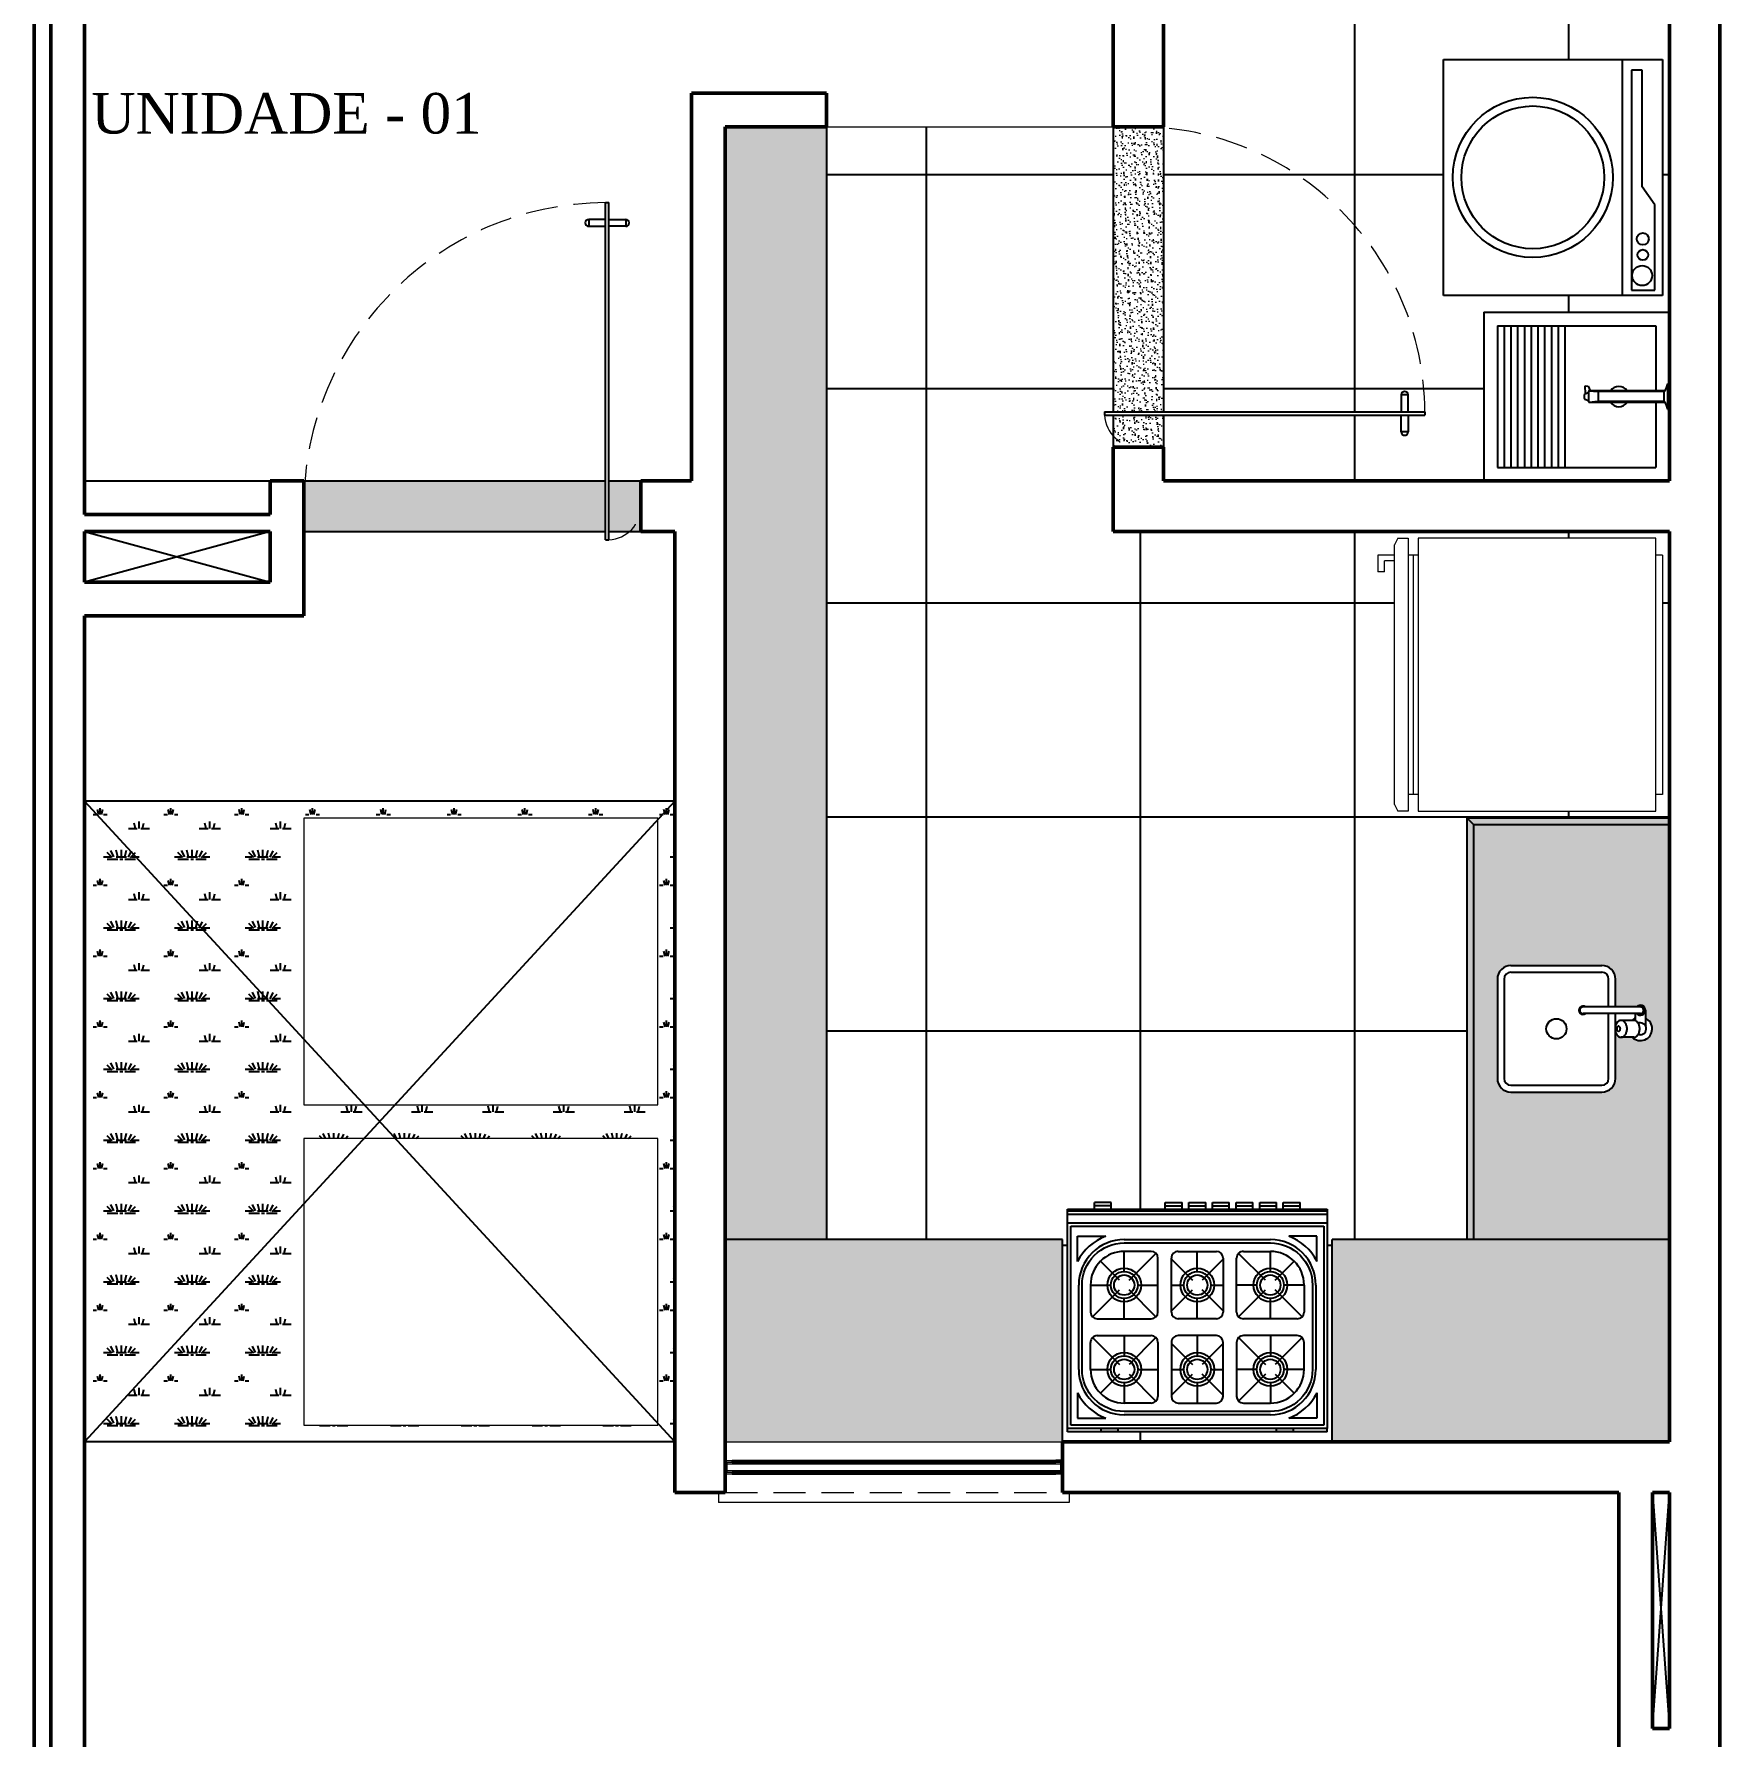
# Model space of a CAD drawing. Header units: millimetres. Extents: x 81693 to 98868, y 6565 to 11437.
# Drawn here: x 95142.7 to 95476.1, y 9619.7 to 9956.4 of the extents above; entities that cross this region are included whole.
import ezdxf

# ---------------------------------------------------------------- set-up
doc = ezdxf.new("R2010")
doc.units = ezdxf.units.MM
doc.linetypes.add('HIDDEN', pattern=[9.525, 6.35, -3.175])
for name, color, linetype in [('ACESSORIOS', 2, 'Continuous'), ('COZ', 3, 'Continuous'), ('COZINHA', 2, 'Continuous'), ('Fachada', 3, 'Continuous'), ('Grama', 84, 'Continuous'), ('Hachuria - Moveis', 1, 'Continuous'), ('PAREDES', 5, 'Continuous'), ('Piso', 55, 'Continuous'), ('PN010', 1, 'Continuous'), ('Portas-Cotas', 2, 'Continuous')]:
    doc.layers.add(name, color=color, linetype=linetype)
for name, color, linetype, lineweight in [('Hachura', 1, 'Continuous', 9), ('Nível Fachada', 7, 'Continuous', 70), ('Parede Baixa', 5, 'Continuous', 50), ('Pilares Sub-solo', 7, 'Continuous', 70), ('Pisos Externos', 15, 'Continuous', 9), ('Portas - Janelas', 2, 'Continuous', 20), ('Projeção Janela', 15, 'HIDDEN', 9), ('Projeção Portas', 55, 'HIDDEN', 5), ('Projeção Viga', 1, 'HIDDEN', 9)]:
    doc.layers.add(name, color=color, linetype=linetype, lineweight=lineweight)
doc.styles.add('Valéria', font='romantic.ttf', dxfattribs={"height": 10})
pattern_1 = [(172.5, (41725.1694, 5949.2691), (-1.115844964, -1.191271162), [0, -1.286933333, 0, -1.439333333, 0, -1.375833333]), (142.5, (41725.1694, 5949.2691), (-2.749109504, -0.63003643), [0, -0.694266667, 0, -1.159933333, 0, -0.4445]), (102.5, (41725.9058, 5948.5327), (-1.867774373, 1.86099942), [0, -0.423333333, 0, -1.524, 0, -1.989666667]), (92.5, (41725.9058, 5948.5327), (-2.32516927, 1.27427036), [0, -0.211666667, 0, -0.999066667, 0, -1.143])]
pattern_2 = [(90, (41725.17, 5949.27), (-42.333333, 2e-14), []), (180, (41725.17, 5949.27), (-2e-14, -42.333333), [])]

# ---------------------------------------------------------------- blocks, each defined once
blk = doc.blocks.new('6-PL')
at = {"layer": 'COZINHA'}
h = blk.add_hatch(color=1, dxfattribs=at)
h.dxf.hatch_style = 1
h.paths.add_polyline_path([(-69, -3), (-69, -4), (-64, -4), (-64, -3)])
h.paths.add_polyline_path([(-17, -3), (-17, -4), (-12, -4), (-12, -3)])
at = {"layer": 'COZINHA', "color": 15}
for p, q in [((-79, -3), (-69, -3)), ((-79, -3), (-79, -4)), ((-64, -3), (-17, -3)), ((-12, -3), (-2, -3)), ((-2, -3), (-2, -4)), ((-76, -7), (-67.64, -7)), ((-76, -14.51), (-76, -7)), ((-5, -7), (-13.36, -7)), ((-5, -14.51), (-5, -7)), ((-76, -53.49), (-76, -61)), ((-5, -53.49), (-5, -61)), ((-76, -61), (-67.64, -61)), ((-5, -61), (-13.36, -61)), ((-2, -67.5), (-79, -67.5)), ((-2, -68.5), (-79, -68.5))]:
    blk.add_line(p, q, dxfattribs=at)
at = {"layer": 'COZINHA', "color": 1}
for p, q in [((-79, -4), (-2, -4)), ((-78, -5), (-3, -5)), ((-78, -64), (-78, -5)), ((-69, -3), (-64, -3)), ((-69, -3), (-69, -4)), ((-64, -3), (-64, -4)), ((-17, -3), (-12, -3)), ((-17, -3), (-17, -4)), ((-12, -3), (-12, -4)), ((-3, -5), (-3, -64)), ((-62.17, -8), (-18.83, -8)), ((-63.58, -20.09), (-69.24, -14.43)), ((-62.17, -17.5), (-62.17, -11.5)), ((-54.17, -11.5), (-62.17, -11.5)), ((-60.75, -20.09), (-52.75, -12.09)), ((-52.17, -29.5), (-52.17, -13.5)), ((-48.17, -13.5), (-48.17, -29.5)), ((-48.17, -13.83), (-41.91, -20.09)), ((-34.83, -11.5), (-46.17, -11.5)), ((-40.5, -17.5), (-40.5, -11.5)), ((-32.83, -13.83), (-39.09, -20.09)), ((-32.83, -29.5), (-32.83, -13.5)), ((-28.83, -29.5), (-28.83, -13.5)), ((-20.25, -20.09), (-28.25, -12.09)), ((-26.83, -11.5), (-18.83, -11.5)), ((-18.83, -17.5), (-18.83, -11.5)), ((-17.42, -20.09), (-11.76, -14.43)), ((-75.67, -46.5), (-75.67, -21.5)), ((-72.17, -21.5), (-72.17, -29.5)), ((-72.17, -21.5), (-66.17, -21.5)), ((-71.58, -30.91), (-63.58, -22.91)), ((-52.75, -30.91), (-60.75, -22.91)), ((-58.17, -21.5), (-52.17, -21.5)), ((-44.5, -21.5), (-48.17, -21.5)), ((-48.17, -29.17), (-41.91, -22.91)), ((-32.83, -29.17), (-39.09, -22.91)), ((-32.83, -21.5), (-36.5, -21.5)), ((-22.83, -21.5), (-28.83, -21.5)), ((-28.25, -30.91), (-20.25, -22.91)), ((-9.42, -30.91), (-17.42, -22.91)), ((-8.83, -21.5), (-14.83, -21.5)), ((-8.83, -21.5), (-8.83, -29.5)), ((-5.33, -21.5), (-5.33, -46.5)), ((-62.17, -31.5), (-62.17, -25.5)), ((-40.5, -31.5), (-40.5, -25.5)), ((-18.83, -31.5), (-18.83, -25.5)), ((-70.17, -31.5), (-54.17, -31.5)), ((-46.17, -31.5), (-34.83, -31.5)), ((-10.83, -31.5), (-26.83, -31.5)), ((-72.17, -46.5), (-72.17, -38.5)), ((-71.58, -37.09), (-63.58, -45.09)), ((-70.17, -36.5), (-54.17, -36.5)), ((-62.17, -36.5), (-62.17, -42.5)), ((-52.75, -37.09), (-60.75, -45.09)), ((-52.17, -38.5), (-52.17, -54.5)), ((-48.17, -54.5), (-48.17, -38.5)), ((-48.17, -38.83), (-41.91, -45.09)), ((-46.17, -36.5), (-34.83, -36.5)), ((-40.5, -36.5), (-40.5, -42.5)), ((-32.83, -38.83), (-39.09, -45.09)), ((-32.83, -38.5), (-32.83, -54.5)), ((-28.83, -38.5), (-28.83, -54.5)), ((-28.25, -37.09), (-20.25, -45.09)), ((-10.83, -36.5), (-26.83, -36.5)), ((-18.83, -36.5), (-18.83, -42.5)), ((-9.42, -37.09), (-17.42, -45.09)), ((-8.83, -46.5), (-8.83, -38.5)), ((-72.17, -46.5), (-66.17, -46.5)), ((-63.58, -47.91), (-69.24, -53.57)), ((-62.17, -50.5), (-62.17, -56.5)), ((-60.75, -47.91), (-52.75, -55.91)), ((-58.17, -46.5), (-52.17, -46.5)), ((-44.5, -46.5), (-48.17, -46.5)), ((-48.17, -54.17), (-41.91, -47.91)), ((-40.5, -50.5), (-40.5, -56.5)), ((-32.83, -54.17), (-39.09, -47.91)), ((-32.83, -46.5), (-36.5, -46.5)), ((-22.83, -46.5), (-28.83, -46.5)), ((-20.25, -47.91), (-28.25, -55.91)), ((-18.83, -50.5), (-18.83, -56.5)), ((-17.42, -47.91), (-11.76, -53.57)), ((-8.83, -46.5), (-14.83, -46.5)), ((-54.17, -56.5), (-62.17, -56.5)), ((-18.83, -60), (-62.17, -60)), ((-34.83, -56.5), (-46.17, -56.5)), ((-26.83, -56.5), (-18.83, -56.5)), ((-3, -64), (-78, -64)), ((-66, -70), (-71, -70)), ((-59, -70), (-64, -70)), ((-52, -70), (-57, -70)), ((-45, -70), (-50, -70)), ((-38, -70), (-43, -70)), ((-31, -70), (-36, -70)), ((-15, -70), (-10, -70))]:
    blk.add_line(p, q, dxfattribs=at)
at = {"layer": 'COZINHA', "color": 2}
for p, q in [((-79, -69), (-79, -4)), ((-2, -4), (-2, -69)), ((-2, -65), (-79, -65)), ((-2, -69), (-79, -69)), ((-71, -69), (-71, -71)), ((-66, -69), (-66, -71)), ((-64, -69), (-64, -71)), ((-64, -69), (-64, -71)), ((-59, -69), (-59, -71)), ((-57, -69), (-57, -71)), ((-52, -69), (-52, -71)), ((-50, -69), (-50, -71)), ((-45, -69), (-45, -71)), ((-43, -69), (-43, -71)), ((-38, -69), (-38, -71)), ((-36, -69), (-36, -71)), ((-31, -69), (-31, -71)), ((-15, -69), (-15, -71)), ((-10, -69), (-10, -71)), ((-66, -71), (-71, -71)), ((-59, -71), (-64, -71)), ((-52, -71), (-57, -71)), ((-45, -71), (-50, -71)), ((-38, -71), (-43, -71)), ((-31, -71), (-36, -71)), ((-15, -71), (-10, -71))]:
    blk.add_line(p, q, dxfattribs=at)
at = {"layer": 'COZINHA', "color": 15}
blk.add_lwpolyline([(-62.17, -59, -0.414214), (-74.67, -46.5), (-74.67, -21.5, -0.414214), (-62.17, -9), (-18.83, -9, -0.414214), (-6.33, -21.5), (-6.33, -46.5, -0.414214), (-18.83, -59)], format="xyb", close=True, dxfattribs=at)
for centre in [(-62.17, -21.5), (-40.5, -21.5), (-18.83, -21.5), (-62.17, -46.5), (-40.5, -46.5), (-18.83, -46.5)]:
    blk.add_circle(centre, 5, dxfattribs=at)
at = {"layer": 'COZINHA', "color": 1}
for centre, radius in [((-62.17, -21.5), 4), ((-62.17, -21.5), 3), ((-40.5, -21.5), 4), ((-40.5, -21.5), 3), ((-18.83, -21.5), 4), ((-18.83, -21.5), 3), ((-62.17, -46.5), 4), ((-62.17, -46.5), 3), ((-40.5, -46.5), 4), ((-40.5, -46.5), 3), ((-18.83, -46.5), 4), ((-18.83, -46.5), 3)]:
    blk.add_circle(centre, radius, dxfattribs=at)
at = {"layer": 'COZINHA', "color": 15}
for centre, start, end in [((-62.17, -21.5), 110.6935, 153.1857), ((-18.83, -21.5), 26.8143, 69.3065), ((-62.17, -46.5), 206.8143, 249.3065), ((-18.83, -46.5), 290.6935, 333.1857)]:
    blk.add_arc(centre, 15.5, start, end, dxfattribs=at)
at = {"layer": 'COZINHA', "color": 1}
for centre, radius, start, end in [((-62.17, -21.5), 13.5, 90, 180), ((-18.83, -21.5), 13.5, 0, 90), ((-62.17, -21.5), 10, 90, 180), ((-54.17, -13.5), 2, 0, 90), ((-46.17, -13.5), 2, 90, 180), ((-34.83, -13.5), 2, 0, 90), ((-26.83, -13.5), 2, 90, 180), ((-18.83, -21.5), 10, 0, 90), ((-70.17, -29.5), 2, 180, 270), ((-54.17, -29.5), 2, 270, 0), ((-46.17, -29.5), 2, 180, 270), ((-34.83, -29.5), 2, 270, 0), ((-26.83, -29.5), 2, 180, 270), ((-10.83, -29.5), 2, 270, 0), ((-70.17, -38.5), 2, 90, 180), ((-54.17, -38.5), 2, 0, 90), ((-46.17, -38.5), 2, 90, 180), ((-34.83, -38.5), 2, 0, 90), ((-26.83, -38.5), 2, 90, 180), ((-10.83, -38.5), 2, 0, 90), ((-62.17, -46.5), 13.5, 180, 270), ((-62.17, -46.5), 10, 180, 270), ((-18.83, -46.5), 13.5, 270, 0), ((-18.83, -46.5), 10, 270, 0), ((-54.17, -54.5), 2, 270, 0), ((-46.17, -54.5), 2, 180, 270), ((-34.83, -54.5), 2, 270, 0), ((-26.83, -54.5), 2, 180, 270)]:
    blk.add_arc(centre, radius, start, end, dxfattribs=at)
blk = doc.blocks.new('Fogão 6 Planta 04')
at = {"layer": 'PAREDES', "xscale": -1}
blk.add_blockref('6-PL', (340.76, 314.37), dxfattribs=at)
blk = doc.blocks.new('Pia Bancada Planta 01')
at = {"layer": 'COZ', "color": 2}
for p, q in [((0.435, 0.1875), (0.165, 0.1875)), ((0.435, 0.1675), (0.165, 0.1675)), ((0.125, 0.1475), (0.125, 0.0074)), ((0.145, 0.1475), (0.145, -0.045)), ((0.455, -0.1475), (0.455, 0.1475)), ((0.475, -0.1475), (0.475, 0.1475)), ((0.0509, 0.0175), (0.0579, 0.0175)), ((0.0705, 0.025), (0.1081, 0.025)), ((0.0359, -0.055), (0.0359, -0.0115)), ((0.0509, -0.0175), (0.0579, -0.0175)), ((0.0509, -0.045), (0.2209, -0.045)), ((0.0659, -0.045), (0.0659, -0.0241)), ((0.0705, -0.025), (0.1081, -0.025)), ((0.125, -0.0074), (0.125, -0.045)), ((0.0509, -0.065), (0.2209, -0.065)), ((0.125, -0.065), (0.125, -0.1475)), ((0.145, -0.065), (0.145, -0.1475)), ((0.435, -0.1675), (0.165, -0.1675)), ((0.435, -0.1875), (0.165, -0.1875))]:
    blk.add_line(p, q, dxfattribs=at)
blk.add_lwpolyline([(0.0705, 0.025, 0.133256), (0.0641, 0.0233, 0.106756), (0.058, 0.0177, 0.082828), (0.0543, 0.0099, 0.071352), (0.0528, 0, 0.071352), (0.0543, -0.0099, 0.082828), (0.058, -0.0177, 0.106756), (0.0641, -0.0233, 0.133256), (0.0705, -0.025, 0.133256)], format="xyb", dxfattribs=at)
for points in [[(0.1081, -0.025, 0.133256), (0.1145, -0.0233, 0.106756), (0.1206, -0.0177, 0.082828), (0.1244, -0.0099, 0.071352), (0.1258, 0, 0.071352), (0.1244, 0.0099, 0.082828), (0.1206, 0.0177, 0.106756), (0.1145, 0.0233, 0.133256), (0.1081, 0.025, 0.133256), (0.1017, 0.0233, 0.106756), (0.0956, 0.0177, 0.082828), (0.0919, 0.0099, 0.071352), (0.0904, 0, 0.071352), (0.0919, -0.0099, 0.082828), (0.0956, -0.0177, 0.106756), (0.1017, -0.0233, 0.133256)], [(0.1156, 0.0075, 0.133256), (0.1137, 0.007, 0.106756), (0.1119, 0.0053, 0.082828), (0.1107, 0.003, 0.071352), (0.1103, 0, 0.071352), (0.1107, -0.003, 0.082828), (0.1119, -0.0053, 0.106756), (0.1137, -0.007, 0.133256), (0.1156, -0.0075, 0.133256), (0.1175, -0.007, 0.106756), (0.1194, -0.0053, 0.082828), (0.1205, -0.003, 0.071352), (0.1209, 0, 0.071352), (0.1205, 0.003, 0.082828), (0.1194, 0.0053, 0.106756), (0.1175, 0.007, 0.133256)]]:
    blk.add_lwpolyline(points, format="xyb", close=True, dxfattribs=at)
blk.add_circle((0.3, 0), 0.03, dxfattribs=at)
for centre, radius, start, end in [((0.165, 0.1475), 0.04, 90, 180), ((0.165, 0.1475), 0.02, 90, 180), ((0.435, 0.1475), 0.04, 0, 90), ((0.435, 0.1475), 0.02, 0, 90), ((0.0509, 0), 0.035, 45.5847, 244.6231), ((0.0509, 0), 0.0175, 90, 204.62), ((0.0259, -0.0115), 0.01, 0, 24.62), ((0.0509, 0), 0.0175, 211.0027, 270), ((0.0509, -0.055), 0.015, 41.8103, 318.1897), ((0.0509, -0.055), 0.01, 90.0002, 270.0002), ((0.0509, 0), 0.035, 295.3769, 314.4153), ((0.2209, -0.055), 0.0125, 233.1301, 126.8699), ((0.2209, -0.055), 0.01, 270.0001, 90.0001), ((0.165, -0.1475), 0.04, 180, 270), ((0.165, -0.1475), 0.02, 180, 270), ((0.435, -0.1475), 0.04, 270, 0), ((0.435, -0.1475), 0.02, 270, 360)]:
    blk.add_arc(centre, radius, start, end, dxfattribs=at)
blk = doc.blocks.new('gel')
at = {"layer": 'Hachura'}
for p, q in [((33132.79, 7050.49), (33203.79, 7050.49)), ((33132.79, 7050.49), (33132.79, 7048.49)), ((33203.79, 7050.49), (33203.79, 7048.49)), ((33208.79, 7048.49), (33127.79, 7048.49)), ((33127.79, 7048.49), (33127.79, 6977.99)), ((33208.79, 7039.49), (33208.79, 7048.49)), ((33208.79, 6977.99), (33208.79, 7039.49)), ((33127.79, 6977.99), (33132.79, 6977.99)), ((33127.79, 6971.99), (33127.79, 6974.99)), ((33127.79, 6974.99), (33208.79, 6974.99)), ((33132.79, 6977.99), (33203.79, 6977.99)), ((33132.79, 6977.99), (33132.79, 6974.99)), ((33132.79, 6976.49), (33203.79, 6976.49)), ((33203.79, 6977.99), (33208.79, 6977.99)), ((33203.79, 6977.99), (33203.79, 6974.99)), ((33208.79, 6974.99), (33208.79, 6971.99)), ((33127.79, 6971.99), (33129.79, 6970.99)), ((33206.79, 6970.99), (33129.79, 6970.99)), ((33134.51, 6970.99), (33134.51, 6967.99)), ((33206.79, 6970.99), (33208.79, 6971.99)), ((33132.79, 6965.99), (33137.79, 6965.99)), ((33137.79, 6967.99), (33134.51, 6967.99)), ((33137.79, 6967.99), (33137.79, 6965.99))]:
    blk.add_line(p, q, dxfattribs=at)
blk.add_lwpolyline([(33132.81, 6970.99), (33132.79, 6968.99), (33132.79, 6965.99)], dxfattribs=at)

msp = doc.modelspace()

# ---------------------------------------------------------------- hatches: boundary and pattern name
at = {"layer": 'Grama', "transparency": 33554687}
h = msp.add_hatch(dxfattribs=at)
h.set_pattern_fill('GRASS2', color=256, scale=14, angle=360, pattern_type=2)
h.set_pattern_definition([(0, (-2058.807, 2975.28), (14, 14), [2.1, -0.42, 0.56, -0.42, 2.1, -8.4]), (0, (-2059.507, 2975.7), (14, 14), [1.4, -1.05, 2.1, -1.05, 1.4, -7]), (0, (-2054.607, 2981.3), (14, 14), [1.75, -0.7, 1.75, -9.8]), (0, (-2061.607, 2984.1), (14, 14), [0.7, -1.4, 0.7, -11.2]), (90, (-2060.207, 2984.1), (-14, 14), [1.26, -12.74]), (90, (-2056.007, 2975.7), (-14, 14), [1.4, -12.6]), (90, (-2052.507, 2981.3), (-14, 14), [1.4, -12.6]), (45, (-2054.187, 2975.56), (3e-15, 14), [1.4, -18.3989899]), (135, (-2057.827, 2975.56), (-14, 5e-15), [1.4, -18.3989899]), (63.434949, (-2054.6074, 2975.63), (7e-10, 14), [1.4, -29.9049517]), (75.9637565, (-2055.3074, 2975.7), (5e-10, 14), [1.4, -56.3234788]), (75.9637565, (-2051.8074, 2981.3), (5e-10, 14), [1.12, -56.6034788]), (75.9637565, (-2059.9274, 2984.1), (5e-10, 14), [0.98, -56.7434788]), (104.0362435, (-2056.7074, 2975.7), (-5e-10, 14), [1.4, -56.3234788]), (104.0362435, (-2053.2074, 2981.3), (-5e-10, 14), [1.12, -56.6034788]), (104.0362435, (-2060.4874, 2984.1), (-5e-10, 14), [0.98, -56.7434788]), (116.565051, (-2057.4074, 2975.63), (-6e-09, 14), [1.4, -29.9049352])])
h.paths.add_polyline_path([(95196.0791, 9801.3876), (95266.3423, 9801.3876), (95269.4125, 9804.7209), (95152.7458, 9804.7209), (95196.0791, 9757.6733)])
h.paths.add_polyline_path([(95196.0791, 9738.0542), (95208.009, 9738.0542), (95211.0791, 9741.3876), (95208.009, 9744.7209), (95196.0791, 9744.7209), (95196.0791, 9757.6733), (95152.7458, 9804.7209), (95152.7458, 9678.0542), (95196.0791, 9725.1019)])
h.paths.add_polyline_path([(95196.0791, 9725.1019), (95152.7458, 9678.0542), (95269.4125, 9678.0542), (95266.3423, 9681.3876), (95196.0791, 9681.3876)])
h.paths.add_polyline_path([(95269.4125, 9804.7209), (95266.0791, 9801.1019), (95266.0791, 9744.7209), (95214.1493, 9744.7209), (95211.0791, 9741.3876), (95214.1493, 9738.0542), (95266.0791, 9738.0542), (95266.0791, 9681.6733), (95269.4125, 9678.0542)])
at = {"layer": 'Hachura', "transparency": 33554687}
h = msp.add_hatch(dxfattribs=at)
h.set_pattern_fill('TEXTURED', color=55, scale=26.666667, angle=270, pattern_type=2)
h.set_pattern_definition([(270, (41737.97, 5930.07), (20.266667, -11.733333), [1.0666667, -17.8666667, 0.8, -7.7333333, 1.6, -18.9333333]), (275, (41747.57, 5942.07), (20.7273525, -10.500115), [2.1333333, -17.8666667, 1.6, -7.7333333, 3.2, -18.9333333]), (280, (41748.903, 5935.136), (25.363936, -7.171212), [1.8666667, -4.5333333, 2.4, -14.1333333, 1.3333333, -17.6]), (285, (41751.303, 5939.936), (23.969826, -6.0006185), [3.7333333, -4.5333333, 4, -14.1333333, 2.9333333, -17.6]), (290, (41740.37, 5937.802), (19.6423336, -11.8640848), [2.1333333, -14.6666667, 1.8666667, -10.9333333, 1.3333333, -8.5333333]), (295, (41736.636, 5934.069), (19.440757, -13.2964187), [2.9333333, -14.6666667, 3.7333333, -10.9333333, 3.2, -8.5333333]), (300, (41738.77, 5930.07), (22.582388, 1.952823), [1.3333333, -8.8, 1.0666667, -13.0666667, 0.8, -17.3333333]), (305, (41729.17, 5942.07), (26.456006, -1.984318), [2.9333333, -8.8, 2.1333333, -13.0666667, 1.6, -17.3333333]), (310, (41744.636, 5937.536), (19.2329205, -3.007637), [1.0666667, -11.7333333, 0.8, -7.4666667, 2.1333333, -13.6]), (315, (41735.036, 5937.536), (26.210091, 5.468292), [2.1333333, -11.7333333, 1.6, -7.4666667, 4, -13.6]), (320, (41735.036, 5933.536), (20.9540884, 7.1331435), [0.5333333, -9.8666667, 1.3333333, -16.2666667, 1.6, -8.2666667]), (330, (41736.903, 5932.736), (19.885125, 8.842047), [1.3333333, -10.9333333, 0.5333333, -12.8, 1.0666667, -9.8666667]), (335, (41736.903, 5942.336), (27.739376, 6.484368), [2.9333333, -10.9333333, 1.0666667, -12.8, 2.1333333, -9.8666667]), (340, (41733.703, 5935.669), (19.1632754, 9.768202), [0.8, -5.0666667, 1.6, -8.5333333, 1.0666667, -11.7333333]), (345, (41731.303, 5945.27), (20.723661, 20.674108), [1.6, -5.0666667, 3.2, -8.5333333, 2.1333333, -11.7333333]), (350, (41749.436, 5934.336), (14.641729, 18.539142), [1.8666667, -11.7333333, 0.8, -13.8666667, 1.6, -13.0666667]), (355, (41730.236, 5931.936), (13.179394, 22.135573), [3.733333, -11.733333, 1.6, -13.866667, 3.2, -13.066667]), (360, (41737.97, 5932.736), (9.866667, 23.466667), [1.6, -8.2666667, 1.0666667, -16.2666667, 0.5333333, -16.5333333]), (5, (41747.57, 5942.336), (17.347335, 25.074001), [3.2, -8.266667, 1.066667, -16.266667, 1.066667, -16.533333]), (10, (41746.236, 5937.002), (12.901804, 22.0419075), [1.8666667, -10.4, 1.6, -8.5333333, 1.8666667, -19.4666667]), (15, (41751.036, 5932.202), (10.9316296, 23.0824976), [3.7333333, -10.4, 3.2, -8.5333333, 3.7333333, -19.4666667]), (20, (41731.036, 5938.869), (7.2614345, 21.372475), [2.1333333, -6.9333333, 1.0666667, -14.1333333, 1.6, -15.4666667]), (25, (41731.036, 5924.469), (5.3710687, 21.924022), [4, -6.9333333, 2.1333333, -14.1333333, 3.2, -15.4666667]), (30, (41734.236, 5946.07), (2.532646, 25.479995), [1.3333333, -17.8666667, 1.6, -8.2666667, 1.8666667, -10.9333333]), (35, (41736.636, 5943.67), (0.891662, 28.946319), [2.933333, -17.866667, 3.2, -8.266667, 3.733333, -10.933333]), (40, (41728.37, 5940.202), (6.3347628, 24.8095793), [0.8, -5.8666667, 1.0666667, -11.4666667, 2.1333333, -14.9333333]), (45, (41730.77, 5937.802), (4.14836, 28.661395), [1.6, -5.8666667, 2.1333333, -11.4666667, 4, -14.9333333]), (50, (41749.703, 5948.202), (-3.0405056, 19.608609), [1.6, -9.6, 1.8666667, -8.2666667, 1.0666667, -11.2]), (55, (41732.903, 5937.536), (-6.7039033, 20.645578), [3.2, -9.6, 3.7333333, -8.2666667, 2.1333333, -11.2]), (60, (41726.77, 5926.07), (-10.7348674, 18.206664), [1.0666667, -7.4666667, 2.1333333, -16.5333333, 1.8666667, -15.2]), (65, (41741.436, 5928.47), (-9.237982, 23.727193), [2.1333333, -7.4666667, 4, -16.5333333, 3.7333333, -15.2]), (70, (41741.703, 5943.67), (-14.438106, 21.146762), [1.6, -11.2, 1.3333333, -10.1333333, 1.0666667, -16.2666667]), (75, (41732.103, 5946.07), (-17.923282, 22.747316), [3.2, -11.2, 2.9333333, -10.1333333, 2.1333333, -16.2666667]), (80, (41735.303, 5942.07), (-15.03317, 19.16836), [2.4, -8.8, 1.6, -12, 2.1333333, -11.7333333]), (85, (41747.303, 5930.07), (-21.428332, 18.203539), [2.9333333, -8.8, 3.2, -12, 3.4666667, -11.7333333])])
h.paths.add_polyline_path([(95466.0791, 9801.3876), (95426.0791, 9801.3876), (95427.4125, 9800.0542), (95466.0791, 9800.0542)])
h.paths.add_polyline_path([(95427.4125, 9800.0542), (95426.0791, 9801.3876), (95426.0791, 9718.0542), (95427.4125, 9718.0542)])
h.paths.add_polyline_path([(95466.0791, 9800.0542), (95427.4125, 9800.0542), (95427.4125, 9718.0542), (95466.0791, 9718.0542)])
h.paths.add_polyline_path([(95434.7458, 9772.2209), (95452.7458, 9772.2209, -0.41421356), (95455.4125, 9769.5542), (95455.4125, 9764.0542), (95459.6074, 9764.0542, -0.68850026), (95461.3528, 9763.3876), (95461.3528, 9761.8291, -1.18164887), (95458.7198, 9758.0542), (95456.5379, 9758.0542, -0.13325615), (95456.1098, 9758.1704, -0.10675627), (95455.7046, 9758.5424, -0.08282753), (95455.4541, 9759.0607, -0.01797676), (95455.4125, 9759.2243), (95455.4125, 9749.8876, -0.41421356), (95452.7458, 9747.2209), (95434.7458, 9747.2209, -0.41421356), (95432.0791, 9749.8876), (95432.0791, 9769.5542, -0.41421356)], flags=16)
h.paths.add_polyline_path([(95459.3528, 9761.3295, 0.09339581), (95459.0446, 9761.3876), (95458.7198, 9761.3876, -0.08326219), (95459.3528, 9761.8291)], flags=0)
h.paths.add_polyline_path([(95445.7458, 9759.7209, -1), (95441.7458, 9759.7209, -1)], flags=0)
h.paths.add_polyline_path([(95455.9095, 9760.1861, -0.13325615), (95456.0379, 9760.2209, -0.13325615), (95456.1663, 9760.1861, -0.10675627), (95456.2879, 9760.0745, -0.08282753), (95456.363, 9759.919, -0.07135175), (95456.3914, 9759.7209, -0.10652658), (95456.3247, 9759.4316, -0.15501042), (95456.1663, 9759.2558, -0.13325615), (95456.0379, 9759.2209, -0.13325615), (95455.9095, 9759.2558, -0.10675627), (95455.7879, 9759.3674, -0.08282753), (95455.7127, 9759.5228, -0.07135175), (95455.6843, 9759.7209, -0.10652658), (95455.751, 9760.0102, -0.15501042)], flags=0)
h.paths.add_polyline_path([(95346.0791, 9718.0542), (95279.4125, 9718.0542), (95279.4125, 9678.0542), (95346.0791, 9678.0542)])
h.paths.add_polyline_path([(95299.4125, 9938.0542), (95279.4125, 9938.0542), (95279.4125, 9718.0542), (95299.4125, 9718.0542)])
h.paths.add_polyline_path([(95466.0791, 9718.0542), (95427.4125, 9718.0542), (95426.0791, 9718.0542), (95399.4125, 9718.0542), (95399.4125, 9678.0542), (95466.0791, 9678.0542)])
at = {"layer": 'Piso'}
h = msp.add_hatch(dxfattribs=at)
h.set_pattern_fill('ANSI37', color=256, scale=13.333333, angle=45)
h.set_pattern_definition(pattern_2)
h.paths.add_polyline_path([(95366.0791, 9937.8332), (95366.0791, 9881.7209), (95413.0782, 9881.7209), (95413.0782, 9885.0542, -1), (95414.4115, 9885.0542), (95414.4115, 9881.7209), (95417.7448, 9881.7209, 0.38687519)])
edge = h.paths.add_edge_path()
edge.add_line((95466.0791, 9978.0542), (95366.0791, 9978.0542))
edge.add_line((95366.0791, 9978.0542), (95366.0791, 9937.8332))
edge.add_arc((95361.0791, 9881.3876), 56.6667, 0.337036, 84.937907, ccw=False)
edge.add_line((95417.7448, 9881.7209), (95417.7449, 9881.7209))
edge.add_line((95417.7449, 9881.7209), (95417.7449, 9881.0542))
edge.add_line((95417.7449, 9881.0542), (95414.4115, 9881.0542))
edge.add_line((95414.4115, 9881.0542), (95414.4115, 9877.7209))
edge.add_arc((95413.7449, 9877.7209), 0.6667, -180, 0, ccw=False)
edge.add_line((95413.0782, 9877.7209), (95413.0782, 9881.0542))
edge.add_line((95413.0782, 9881.0542), (95366.0791, 9881.0542))
edge.add_line((95366.0791, 9881.0542), (95366.0791, 9868.0542))
edge.add_line((95366.0791, 9868.0542), (95429.4125, 9868.0542))
edge.add_line((95429.4125, 9868.0542), (95429.4125, 9901.3876))
edge.add_line((95429.4125, 9901.3876), (95466.0791, 9901.3876))
edge.add_line((95466.0791, 9901.3876), (95466.0791, 9978.0542))
h.paths.add_polyline_path([(95421.4125, 9904.7209), (95421.4125, 9951.3876), (95464.7458, 9951.3876), (95464.7458, 9904.7209)])
h = msp.add_hatch(dxfattribs=at)
h.set_pattern_fill('ANSI37', color=256, scale=13.333333, angle=45)
h.set_pattern_definition(pattern_2)
h.paths.add_polyline_path([(95426.0791, 9801.3876), (95466.0791, 9801.3876), (95466.0791, 9858.0542), (95356.0791, 9858.0542), (95356.0791, 9874.7209), (95356.0791, 9876.978, -0.16978208), (95354.4208, 9881.0542), (95354.4208, 9881.7209), (95356.0791, 9881.7209), (95356.0791, 9938.0542), (95299.4125, 9938.0542), (95299.4125, 9718.0542), (95346.0791, 9718.0542), (95346.0791, 9678.0542), (95399.4125, 9678.0542), (95399.4125, 9718.0542), (95426.0791, 9718.0542)])
h.paths.add_polyline_path([(95411.7458, 9804.0542), (95411.7458, 9852.2444), (95409.7458, 9852.2444), (95409.7458, 9850.0542), (95408.4125, 9850.0542), (95408.4125, 9853.3876), (95410.4125, 9853.3876), (95411.7458, 9853.376), (95411.7458, 9855.3876), (95412.4125, 9856.7209), (95414.4125, 9856.7209), (95414.4125, 9853.3876), (95416.4125, 9853.3876), (95416.4125, 9856.7209), (95463.4125, 9856.7209), (95463.4125, 9853.3876), (95464.7458, 9853.3876), (95464.7458, 9806.0542), (95463.4125, 9806.0542), (95463.4125, 9802.7209), (95457.4125, 9802.7209), (95416.4125, 9802.7209), (95416.4125, 9806.0542), (95414.4125, 9806.0542), (95414.4125, 9802.7209), (95412.4125, 9802.7209)], flags=16)
h.paths.add_polyline_path([(95355.7458, 9725.3876), (95355.7458, 9724.0542), (95366.4125, 9724.0542), (95366.4125, 9725.3876), (95369.7458, 9725.3876), (95369.7458, 9724.0542), (95371.0791, 9724.0542), (95371.0791, 9725.3876), (95374.4125, 9725.3876), (95374.4125, 9724.0542), (95375.7458, 9724.0542), (95375.7458, 9725.3876), (95379.0791, 9725.3876), (95379.0791, 9724.0542), (95380.4125, 9724.0542), (95380.4125, 9725.3876), (95383.7458, 9725.3876), (95383.7458, 9724.0542), (95385.0791, 9724.0542), (95385.0791, 9725.3876), (95388.4125, 9725.3876), (95388.4125, 9724.0542), (95389.7458, 9724.0542), (95389.7458, 9725.3876), (95393.0791, 9725.3876), (95393.0791, 9724.0542), (95398.4125, 9724.0542), (95398.4125, 9680.7209), (95398.4125, 9680.0542), (95391.7458, 9680.0542), (95388.4125, 9680.0542), (95357.0791, 9680.0542), (95353.7458, 9680.0542), (95347.0791, 9680.0542), (95347.0791, 9680.7209), (95347.0791, 9724.0542), (95352.4125, 9724.0542), (95352.4125, 9725.3876)], flags=16)
h.paths.add_polyline_path([(95397.7458, 9720.7209), (95397.7458, 9681.3876), (95347.7458, 9681.3876), (95347.7458, 9720.7209)], flags=0)
h.paths.add_polyline_path([(95354.6499, 9718.7209, 0.18756107), (95349.0791, 9713.7156), (95349.0791, 9718.7209)], flags=0)
h.paths.add_polyline_path([(95358.3014, 9718.0542), (95387.1902, 9718.0542, -0.41421356), (95396.1902, 9709.0542), (95396.1902, 9692.3876, -0.41421356), (95387.1902, 9683.3876), (95358.3014, 9683.3876, -0.41421356), (95349.3014, 9692.3876), (95349.3014, 9709.0542, -0.41421356)], flags=0)
h.paths.add_polyline_path([(95358.3014, 9717.3876), (95387.1902, 9717.3876, -0.41421356), (95395.5236, 9709.0542), (95395.5236, 9692.3876, -0.41421356), (95387.1902, 9684.0542), (95358.3014, 9684.0542, -0.41421356), (95349.968, 9692.3876), (95349.968, 9709.0542, -0.41421356)], flags=0)
h.paths.add_polyline_path([(95358.3014, 9715.7209), (95363.6347, 9715.7209, -0.41421356), (95364.968, 9714.3876), (95364.968, 9703.7209, -0.41421356), (95363.6347, 9702.3876), (95352.968, 9702.3876, -0.41421356), (95351.6347, 9703.7209), (95351.6347, 9709.0542, -0.41421356)], flags=0)
h.paths.add_polyline_path([(95361.6347, 9709.0542, -1), (95354.968, 9709.0542, -1)], flags=0)
h.paths.add_polyline_path([(95360.968, 9709.0542, -1), (95355.6347, 9709.0542, -1)], flags=0)
h.paths.add_polyline_path([(95360.3014, 9709.0542, -1), (95356.3014, 9709.0542, -1)], flags=0)
h.paths.add_polyline_path([(95368.968, 9715.7209), (95376.5236, 9715.7209, -0.41421356), (95377.8569, 9714.3876), (95377.8569, 9703.7209, -0.41421356), (95376.5236, 9702.3876), (95368.968, 9702.3876, -0.41421356), (95367.6347, 9703.7209), (95367.6347, 9714.3876, -0.41421356)], flags=0)
h.paths.add_polyline_path([(95376.0791, 9709.0542, -1), (95369.4125, 9709.0542, -1)], flags=0)
h.paths.add_polyline_path([(95375.4125, 9709.0542, -1), (95370.0791, 9709.0542, -1)], flags=0)
h.paths.add_polyline_path([(95374.7458, 9709.0542, -1), (95370.7458, 9709.0542, -1)], flags=0)
h.paths.add_polyline_path([(95381.8569, 9715.7209), (95387.1902, 9715.7209, -0.41421356), (95393.8569, 9709.0542), (95393.8569, 9703.7209, -0.41421356), (95392.5236, 9702.3876), (95381.8569, 9702.3876, -0.41421356), (95380.5236, 9703.7209), (95380.5236, 9714.3876, -0.41421356)], flags=0)
h.paths.add_polyline_path([(95390.5236, 9709.0542, -1), (95383.8569, 9709.0542, -1)], flags=0)
h.paths.add_polyline_path([(95389.8569, 9709.0542, -1), (95384.5236, 9709.0542, -1)], flags=0)
h.paths.add_polyline_path([(95389.1902, 9709.0542, -1), (95385.1902, 9709.0542, -1)], flags=0)
h.paths.add_polyline_path([(95390.8417, 9718.7209), (95396.4125, 9718.7209), (95396.4125, 9713.7156, 0.18756107)], flags=0)
h.paths.add_polyline_path([(95363.6347, 9699.0542, -0.41421356), (95364.968, 9697.7209), (95364.968, 9687.0542, -0.41421356), (95363.6347, 9685.7209), (95358.3014, 9685.7209, -0.41421356), (95351.6347, 9692.3876), (95351.6347, 9697.7209, -0.41421356), (95352.968, 9699.0542)], flags=0)
h.paths.add_polyline_path([(95361.6347, 9692.3876, -1), (95354.968, 9692.3876, -1)], flags=0)
h.paths.add_polyline_path([(95360.968, 9692.3876, -1), (95355.6347, 9692.3876, -1)], flags=0)
h.paths.add_polyline_path([(95360.3014, 9692.3876, -1), (95356.3014, 9692.3876, -1)], flags=0)
h.paths.add_polyline_path([(95368.968, 9699.0542), (95376.5236, 9699.0542, -0.41421356), (95377.8569, 9697.7209), (95377.8569, 9687.0542, -0.41421356), (95376.5236, 9685.7209), (95368.968, 9685.7209, -0.41421356), (95367.6347, 9687.0542), (95367.6347, 9697.7209, -0.41421356)], flags=0)
h.paths.add_polyline_path([(95376.0791, 9692.3876, -1), (95369.4125, 9692.3876, -1)], flags=0)
h.paths.add_polyline_path([(95375.4125, 9692.3876, -1), (95370.0791, 9692.3876, -1)], flags=0)
h.paths.add_polyline_path([(95374.7458, 9692.3876, -1), (95370.7458, 9692.3876, -1)], flags=0)
h.paths.add_polyline_path([(95381.8569, 9699.0542), (95392.5236, 9699.0542, -0.41421356), (95393.8569, 9697.7209), (95393.8569, 9692.3876, -0.41421356), (95387.1902, 9685.7209), (95381.8569, 9685.7209, -0.41421356), (95380.5236, 9687.0542), (95380.5236, 9697.7209, -0.41421356)], flags=0)
h.paths.add_polyline_path([(95390.5236, 9692.3876, -1), (95383.8569, 9692.3876, -1)], flags=0)
h.paths.add_polyline_path([(95389.8569, 9692.3876, -1), (95384.5236, 9692.3876, -1)], flags=0)
h.paths.add_polyline_path([(95389.1902, 9692.3876, -1), (95385.1902, 9692.3876, -1)], flags=0)
h.paths.add_polyline_path([(95349.0791, 9687.7262, 0.18756107), (95354.6499, 9682.7209), (95349.0791, 9682.7209)], flags=0)
h.paths.add_polyline_path([(95396.4125, 9687.7262), (95396.4125, 9682.7209), (95390.8417, 9682.7209, 0.18756107)], flags=0)
at = {"layer": 'Pisos Externos'}
h = msp.add_hatch(dxfattribs=at)
h.set_pattern_fill('AR-SAND', color=256, scale=0.033333, angle=135)
h.set_pattern_definition(pattern_1)
h.paths.add_polyline_path([(95366.0791, 9937.8332, 0.02209114), (95361.0791, 9938.0542), (95356.0791, 9938.0542), (95356.0791, 9881.7209), (95366.0791, 9881.7209)])
h.paths.add_polyline_path([(95366.0791, 9881.0542), (95356.0791, 9881.0542), (95356.0791, 9876.978, 0.21525044), (95361.0791, 9874.7209), (95366.0791, 9874.7209)])
h.paths.add_polyline_path([(95356.0791, 9876.978), (95356.0791, 9874.7209), (95361.0791, 9874.7209, -0.21525044)], flags=17)
h = msp.add_hatch(dxfattribs=at)
h.set_pattern_fill('AR-SAND', color=256, scale=0.033333, angle=135)
h.set_pattern_definition(pattern_1)
h.paths.add_polyline_path([(95255.7458, 9868.0542), (95196.2878, 9868.0542, 0.02086055), (95196.0791, 9863.0542), (95196.0791, 9858.0542), (95255.7458, 9858.0542)])
h.paths.add_polyline_path([(95262.7458, 9863.0542), (95262.7458, 9868.0542), (95256.4125, 9868.0542), (95256.4125, 9858.0542), (95260.4887, 9858.0542, 0.21525044)])
h.paths.add_polyline_path([(95262.7458, 9863.0542, -0.21525044), (95260.4887, 9858.0542), (95262.7458, 9858.0542)])

# ---------------------------------------------------------------- linework, layer by layer
at = {"color": 1}
for p, q in [((95433.4125, 9898.7209), (95433.4125, 9870.7209)), ((95434.7458, 9898.7209), (95434.7458, 9870.7209)), ((95436.0791, 9898.7209), (95436.0791, 9870.7209)), ((95437.4125, 9898.7209), (95437.4125, 9870.7209)), ((95438.7458, 9898.7209), (95438.7458, 9870.7209)), ((95440.0791, 9898.7209), (95440.0791, 9870.7209)), ((95441.4125, 9898.7209), (95441.4125, 9870.7209)), ((95442.7458, 9898.7209), (95442.7458, 9870.7209)), ((95444.0791, 9898.7209), (95444.0791, 9870.7209)), ((95445.4125, 9898.7209), (95445.4125, 9870.7209)), ((95449.3762, 9885.2287), (95450.1213, 9885.5239)), ((95449.4179, 9886.8114), (95450.0549, 9886.7831)), ((95449.4886, 9885.2842), (95449.4179, 9886.8114)), ((95450.0549, 9886.7831), (95450.4063, 9885.8742)), ((95450.1213, 9885.7409), (95450.1213, 9883.7009)), ((95450.2118, 9885.8672), (95451.9562, 9885.7305)), ((95465.2076, 9885.8742), (95450.2546, 9885.8742)), ((95465.0791, 9885.7209), (95452.0791, 9885.7209)), ((95452.0791, 9883.8442), (95452.0791, 9885.5976)), ((95465.0791, 9883.7209), (95465.0791, 9885.7209)), ((95465.7458, 9887.2209), (95465.7458, 9882.2209)), ((95465.7458, 9887.2209), (95466.0791, 9887.2209)), ((95449.3829, 9884.2287), (95450.1213, 9883.9298)), ((95451.9562, 9883.7113), (95450.2118, 9883.5747)), ((95465.2076, 9883.5676), (95450.2546, 9883.5676)), ((95465.0791, 9883.7209), (95452.0791, 9883.7209)), ((95465.7458, 9882.2209), (95466.0791, 9882.2209))]:
    msp.add_line(p, q, dxfattribs=at)
for points in [[(95449.3781, 9885.2209, 0.23673944), (95449.3314, 9885.1975, 0.08551978), (95449.2689, 9885.0745, 0.04312716), (95449.2367, 9884.926, 0.03183745), (95449.2236, 9884.7209, 0.03183745), (95449.2367, 9884.5158, 0.04312716), (95449.2689, 9884.3674, 0.08551978), (95449.3314, 9884.2443, 0.23673944), (95449.3781, 9884.2209, 0.15978522), (95449.4126, 9884.2322)], [(95449.3958, 9885.2182, 0.07714635), (95449.3781, 9885.2209)]]:
    msp.add_lwpolyline(points, format="xyb", dxfattribs=at)
for centre, radius, start, end in [((95450.2546, 9885.7409), 0.1333, 90, 180), ((95451.9458, 9885.5976), 0.1333, 0, 85.521864), ((95456.0791, 9884.7209), 2, 35.216434, 144.783566), ((95463.126, 9887.4871), 2.6333, 317.877446, 354.197576), ((95450.2546, 9883.7009), 0.1333, 180, 270), ((95451.9458, 9883.8442), 0.1333, 274.478136, 0), ((95456.0791, 9884.7209), 2, 215.216434, 324.783566), ((95463.1268, 9881.9551), 2.6325, 5.796171, 42.128807)]:
    msp.add_arc(centre, radius, start, end, dxfattribs=at)
at = {"layer": 'ACESSORIOS'}
for p, q in [((95429.4125, 9901.3876), (95429.4125, 9868.0542)), ((95429.4125, 9901.3876), (95466.0791, 9901.3876)), ((95432.0791, 9898.7209), (95432.0791, 9870.7209)), ((95432.0791, 9898.7209), (95463.4125, 9898.7209)), ((95463.4125, 9898.7209), (95463.4125, 9885.8742)), ((95463.4125, 9883.5676), (95463.4125, 9870.7209)), ((95432.0791, 9870.7209), (95463.4125, 9870.7209))]:
    msp.add_line(p, q, dxfattribs=at)
at = {"layer": 'COZINHA', "color": 2, "ltscale": 0.1}
for p, q in [((95421.4125, 9951.3876), (95464.7458, 9951.3876)), ((95421.4125, 9904.7209), (95421.4125, 9951.3876)), ((95456.7458, 9951.3876), (95456.7458, 9904.7209)), ((95460.6973, 9949.2769), (95458.5917, 9949.2769)), ((95458.5917, 9949.2769), (95458.5917, 9905.7446)), ((95460.6973, 9926.1524), (95460.6973, 9949.2769)), ((95464.7458, 9951.3876), (95464.7458, 9904.7209)), ((95463.1977, 9922.5975), (95460.6973, 9926.1524)), ((95463.1977, 9905.7446), (95463.1977, 9922.5975)), ((95458.5917, 9905.7446), (95463.1977, 9905.7446)), ((95464.7458, 9904.7209), (95421.4125, 9904.7209))]:
    msp.add_line(p, q, dxfattribs=at)
at = {"layer": 'COZINHA', "color": 1, "ltscale": 0.1}
for centre, radius in [((95439.0791, 9928.0542), 15.8277), ((95460.8289, 9915.8827), 1.1844), ((95460.8289, 9912.7227), 1.0533), ((95460.6973, 9908.6412), 1.974)]:
    msp.add_circle(centre, radius, dxfattribs=at)
at = {"layer": 'COZINHA', "color": 2, "ltscale": 0.1}
msp.add_circle((95439.0791, 9928.0542), 14.1169, dxfattribs=at)
at = {"layer": 'Fachada'}
for p, q in [((95269.4125, 9804.7209), (95152.7458, 9804.7209)), ((95269.4125, 9678.0542), (95152.7458, 9678.0542))]:
    msp.add_line(p, q, dxfattribs=at)
at = {"layer": 'Hachura'}
for p, q in [((95279.4125, 9674.3876), (95280.7458, 9674.3876)), ((95279.7458, 9674.0542), (95279.7458, 9672.0542)), ((95279.7458, 9674.0542), (95280.7458, 9674.0542)), ((95279.7458, 9673.7209), (95345.7458, 9673.7209)), ((95280.7458, 9674.0542), (95280.7458, 9674.3876)), ((95279.4125, 9671.7209), (95280.7458, 9671.7209)), ((95279.7458, 9672.3876), (95345.7458, 9672.3876)), ((95279.7458, 9672.0542), (95280.7458, 9672.0542)), ((95280.7458, 9672.0542), (95280.7458, 9671.7209))]:
    msp.add_line(p, q, dxfattribs=at)
at = {"layer": 'Hachuria - Moveis'}
for p, q in [((95344.7458, 9674.0542), (95344.7458, 9674.3876)), ((95346.0791, 9674.3876), (95344.7458, 9674.3876)), ((95345.7458, 9674.0542), (95344.7458, 9674.0542)), ((95345.7458, 9674.0542), (95345.7458, 9672.0542)), ((95345.7458, 9672.0542), (95344.7458, 9672.0542)), ((95344.7458, 9672.0542), (95344.7458, 9671.7209)), ((95346.0791, 9671.7209), (95344.7458, 9671.7209))]:
    msp.add_line(p, q, dxfattribs=at)
at = {"layer": 'Parede Baixa'}
for p, q in [((95142.7458, 9438.0542), (95142.7458, 10841.3876)), ((95146.0791, 9438.0542), (95146.0791, 10841.3876)), ((95356.0791, 9938.0542), (95356.0791, 10391.3876)), ((95152.7458, 9861.3876), (95152.7458, 10291.3876)), ((95366.0791, 9938.0542), (95366.0791, 10201.3876)), ((95466.0791, 9868.0542), (95466.0791, 9988.0542)), ((95476.084, 9614.7209), (95476.084, 9988.0542)), ((95299.4125, 9944.7209), (95272.7458, 9944.7209)), ((95272.7458, 9944.7209), (95272.7458, 9868.0542)), ((95299.4125, 9938.0542), (95299.4125, 9944.7209)), ((95279.4125, 9938.0542), (95279.4125, 9668.0542)), ((95299.4125, 9938.0542), (95279.4125, 9938.0542)), ((95366.0791, 9938.0542), (95356.0791, 9938.0542)), ((95356.0791, 9858.0542), (95356.0791, 9874.7209)), ((95366.0791, 9874.7209), (95356.0791, 9874.7209)), ((95366.0791, 9868.0542), (95366.0791, 9874.7209)), ((95189.4125, 9868.0542), (95196.0791, 9868.0542)), ((95189.4125, 9861.3876), (95189.4125, 9868.0542)), ((95196.0791, 9868.0542), (95196.0791, 9841.3876)), ((95262.7458, 9868.0542), (95272.7458, 9868.0542)), ((95262.7458, 9868.0542), (95262.7458, 9858.0542)), ((95466.0791, 9868.0542), (95366.0791, 9868.0542)), ((95152.7458, 9861.3876), (95189.4125, 9861.3876)), ((95152.7458, 9848.0542), (95152.7458, 9858.0542)), ((95152.7458, 9858.0542), (95189.4125, 9858.0542)), ((95189.4125, 9858.0542), (95189.4125, 9848.0542)), ((95262.7458, 9858.0542), (95269.4125, 9858.0542)), ((95269.4125, 9858.0542), (95269.4125, 9668.0542)), ((95466.0791, 9858.0542), (95356.0791, 9858.0542)), ((95466.0791, 9678.0542), (95466.0791, 9858.0542)), ((95152.7458, 9848.0542), (95189.4125, 9848.0542)), ((95152.7458, 9421.3876), (95152.7458, 9841.3876)), ((95152.7458, 9841.3876), (95196.0791, 9841.3876)), ((95466.0791, 9678.0542), (95346.0791, 9678.0542)), ((95346.0791, 9678.0542), (95346.0791, 9668.0542)), ((95279.4125, 9668.0542), (95269.4125, 9668.0542)), ((95456.0791, 9668.0542), (95346.0791, 9668.0542)), ((95456.0791, 9614.7209), (95456.0791, 9668.0542)), ((95466.0791, 9668.0542), (95462.7458, 9668.0542)), ((95462.7458, 9621.3876), (95462.7458, 9668.0542)), ((95466.0791, 9621.3876), (95466.0791, 9668.0542)), ((95462.7458, 9621.3876), (95466.0791, 9621.3876))]:
    msp.add_line(p, q, dxfattribs=at)
at = {"layer": 'Piso'}
for p, q in [((95196.0791, 9868.0542), (95255.7458, 9868.0542)), ((95256.4125, 9868.0542), (95262.7458, 9868.0542)), ((95152.7458, 9858.0542), (95189.4125, 9848.0542)), ((95189.4125, 9858.0542), (95152.7458, 9848.0542)), ((95152.7458, 9804.7209), (95269.4125, 9678.0542)), ((95269.4125, 9804.7209), (95152.7458, 9678.0542)), ((95280.7458, 9674.3876), (95344.7458, 9674.3876)), ((95280.7458, 9674.0542), (95344.7458, 9674.0542)), ((95280.7458, 9672.0542), (95344.7458, 9672.0542)), ((95280.7458, 9671.7209), (95344.7458, 9671.7209)), ((95462.7458, 9668.0542), (95466.0791, 9621.3876)), ((95462.7458, 9621.3876), (95466.0791, 9668.0542))]:
    msp.add_line(p, q, dxfattribs=at)
at = {"layer": 'Pisos Externos'}
msp.add_line((95299.4125, 9938.0542), (95356.0791, 9938.0542), dxfattribs=at)
for points in [[(95196.0791, 9744.7209), (95266.0791, 9744.7209), (95266.0791, 9801.3876), (95196.0791, 9801.3876)], [(95196.0791, 9681.3876), (95266.0791, 9681.3876), (95266.0791, 9738.0542), (95196.0791, 9738.0542)]]:
    msp.add_lwpolyline(points, close=True, dxfattribs=at)
at = {"layer": 'PN010'}
for p, q in [((95356.0791, 9938.0542), (95356.0791, 9881.7209)), ((95255.7458, 9856.3959), (95255.7458, 9923.0533)), ((95255.7458, 9923.0533), (95256.4125, 9923.0533)), ((95256.4125, 9856.3959), (95256.4125, 9923.0533)), ((95255.7458, 9919.72), (95252.4125, 9919.72)), ((95252.4125, 9919.72), (95252.4125, 9918.3867)), ((95252.4125, 9918.3867), (95255.7458, 9918.3867)), ((95256.4125, 9919.72), (95259.7458, 9919.72)), ((95259.7458, 9918.3867), (95256.4125, 9918.3867)), ((95259.7458, 9919.72), (95259.7458, 9918.3867)), ((95414.4115, 9885.0542), (95413.0782, 9885.0542)), ((95413.0782, 9885.0542), (95413.0782, 9881.7209)), ((95414.4115, 9881.7209), (95414.4115, 9885.0542)), ((95354.4208, 9881.7209), (95417.7449, 9881.7209)), ((95354.4208, 9881.7209), (95354.4208, 9881.0542)), ((95417.7449, 9881.7209), (95417.7449, 9881.0542)), ((95354.4208, 9881.0542), (95417.7449, 9881.0542)), ((95356.0791, 9881.0542), (95356.0791, 9874.7209)), ((95413.0782, 9877.7209), (95413.0782, 9881.0542)), ((95414.4115, 9881.0542), (95414.4115, 9877.7209)), ((95414.4115, 9877.7209), (95413.0782, 9877.7209)), ((95255.7458, 9856.3959), (95256.4125, 9856.3959)), ((95426.0791, 9801.3876), (95427.4125, 9800.0542)), ((95427.4125, 9718.0542), (95427.4125, 9800.0542)), ((95466.0791, 9800.0542), (95427.4125, 9800.0542))]:
    msp.add_line(p, q, dxfattribs=at)
for centre, start, end in [((95252.4125, 9919.0533), 90, 270), ((95259.7458, 9919.0533), 270, 90), ((95413.7449, 9885.0542), 0, 180), ((95413.7449, 9877.7209), 180, 0)]:
    msp.add_arc(centre, 0.6667, start, end, dxfattribs=at)
at = {"layer": 'Portas - Janelas'}
for p, q in [((95279.4125, 9678.0542), (95346.0791, 9678.0542)), ((95278.0791, 9668.0542), (95278.0791, 9666.0542)), ((95347.4125, 9666.0542), (95278.0791, 9666.0542)), ((95347.4125, 9668.0542), (95347.4125, 9666.0542))]:
    msp.add_line(p, q, dxfattribs=at)
at = {"layer": 'Portas-Cotas'}
for p, q in [((95299.4125, 9938.0542), (95299.4125, 9718.0542)), ((95366.0791, 9938.0542), (95366.0791, 9881.7209)), ((95366.0791, 9881.0542), (95366.0791, 9874.7209)), ((95152.7458, 9868.0542), (95189.4125, 9868.0542)), ((95196.0791, 9858.0542), (95255.7458, 9858.0542)), ((95256.4125, 9858.0542), (95262.7458, 9858.0542)), ((95426.0791, 9718.0542), (95426.0791, 9801.3876)), ((95466.0791, 9801.3876), (95426.0791, 9801.3876)), ((95346.0791, 9718.0542), (95279.4125, 9718.0542)), ((95346.0791, 9678.0542), (95346.0791, 9718.0542)), ((95466.0791, 9718.0542), (95399.4125, 9718.0542)), ((95399.4125, 9678.0542), (95399.4125, 9718.0542))]:
    msp.add_line(p, q, dxfattribs=at)
at = {"layer": 'Projeção Janela'}
msp.add_line((95279.4125, 9668.0542), (95346.0791, 9668.0542), dxfattribs=at)
at = {"layer": 'Projeção Portas'}
for centre, radius, start, end in [((95361.0791, 9881.3876), 56.6667, 0.337036, 90), ((95256.0791, 9863.0542), 60, 90.318312, 180), ((95361.0791, 9881.3876), 6.6667, 182.865984, 270), ((95256.0791, 9863.0542), 6.6667, 272.865984, 0)]:
    msp.add_arc(centre, radius, start, end, dxfattribs=at)
at = {"layer": 'Projeção Viga'}
msp.add_line((95476.0791, 11386.8288), (95476.0791, 8663.3876), dxfattribs=at)

# ---------------------------------------------------------------- block references
at = {"layer": 'Nível Fachada', "xscale": 66.66666666666666, "yscale": 66.66666666666666, "zscale": 66.66666666666666, "rotation": 180}
msp.add_blockref('Pia Bancada Planta 01', (95463.7458, 9759.7209), dxfattribs=at)
at = {"layer": 'Parede Baixa', "xscale": -0.6666666666666666, "yscale": 0.6666666666666666, "zscale": 0.6666666666666666, "rotation": 180}
msp.add_blockref('Fogão 6 Planta 04', (95118.5707, 9887.6375), dxfattribs=at)
at = {"layer": 'Pilares Sub-solo', "xscale": 0.6666666666666666, "yscale": 0.6666666666666666, "zscale": 0.6666666666666666, "rotation": 269.9999999999999}
msp.add_blockref('gel', (90764.4181, 31941.9145), dxfattribs=at)

# ---------------------------------------------------------------- texts
at = {"layer": 'Portas-Cotas', "insert": (95192.6676, 9944.7209), "char_height": 8, "attachment_point": 2, "style": 'Valéria'}
msp.add_mtext('{\\C12;UNIDADE - 01}', dxfattribs=at)

doc.saveas('drawing.dxf')
